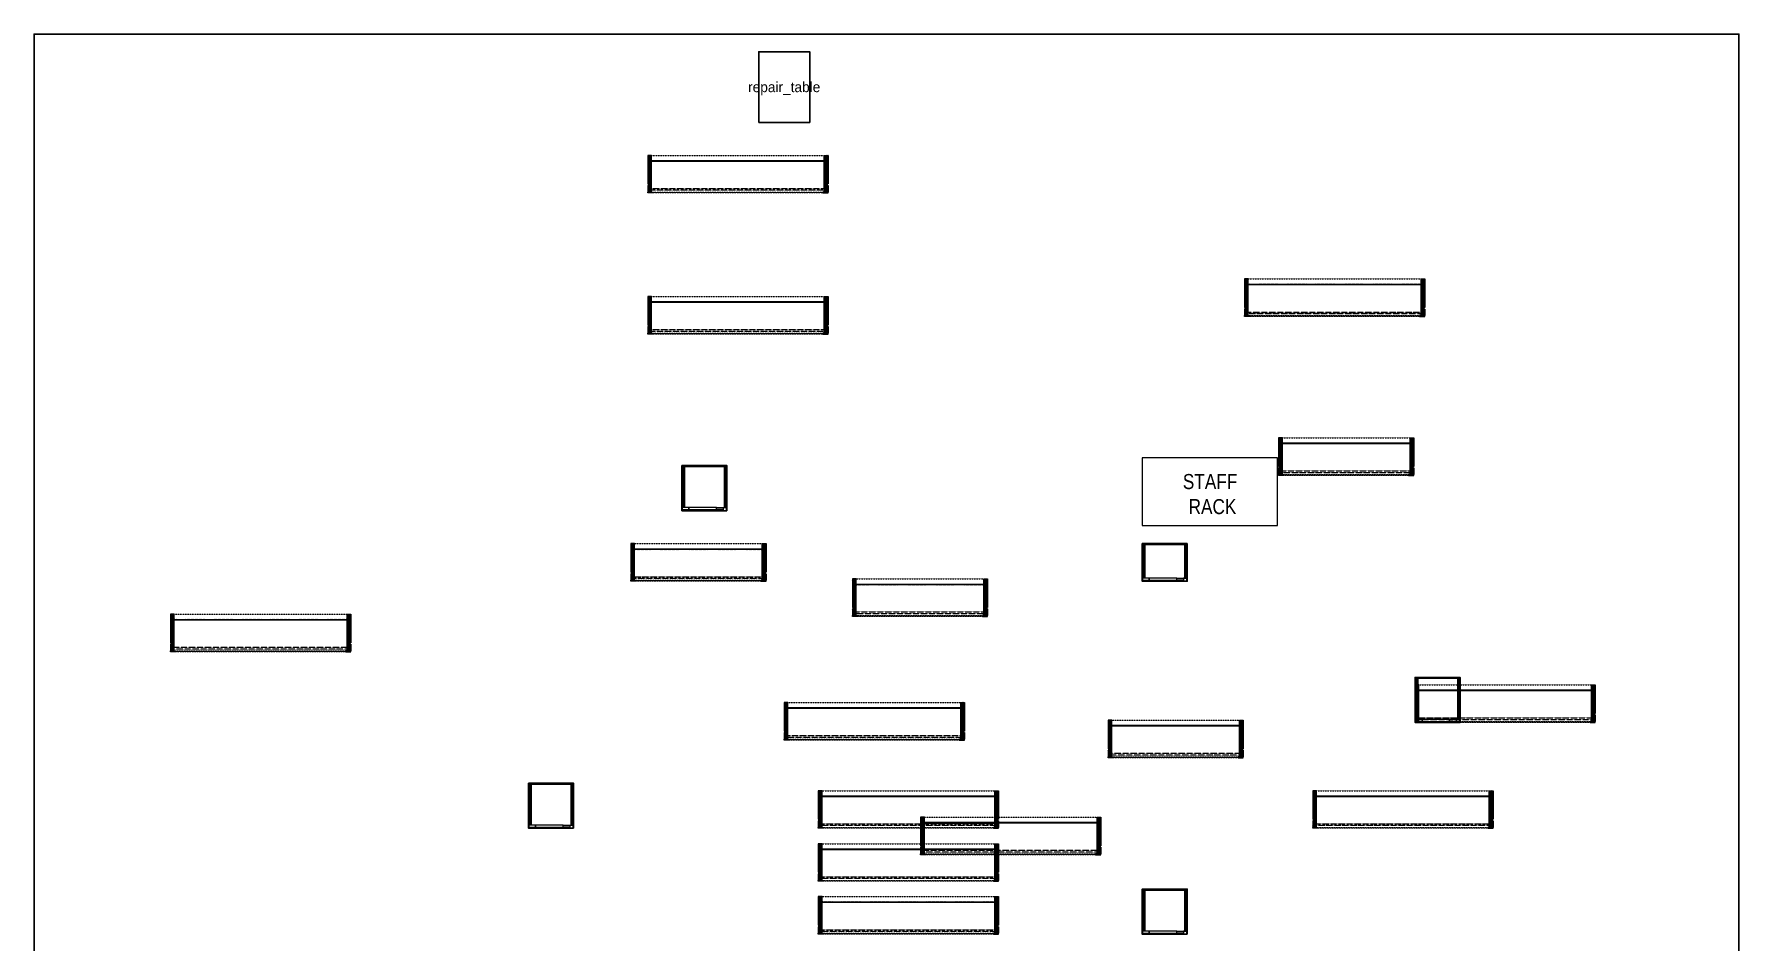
# Model space of a CAD drawing. Header units: metres. Extents: x 0 to 11348, y 0 to 11743.
# Drawn here: x 0 to 11348, y 5703 to 11743 of the extents above; entities that cross this region are included whole.
import ezdxf
from ezdxf.enums import TextEntityAlignment as Align

# ---------------------------------------------------------------- set-up
doc = ezdxf.new("R2010")
doc.units = ezdxf.units.M
doc.linetypes.add('a_p6_plan_L18$0$HIDDEN', pattern=[0.375, 0.25, -0.125])
doc.linetypes.add('ACAD_ISO03W100', pattern=[30, 12, -18])
for name, color, linetype in [('FixtureLabels', 2, 'Continuous'), ('Fixtures', 3, 'Continuous'), ('FloorPlan', 1, 'Continuous')]:
    doc.layers.add(name, color=color, linetype=linetype)
for name, color, linetype, lineweight in [('I-LK FF&E', 1, 'Continuous', 9), ('I-LK TEXT', 31, 'Continuous', 5), ('LN-ELEVATION-1', 81, 'Continuous', 13), ('LN-ELEVATION-2', 103, 'Continuous', 20), ('LN-ELEVATION-3', 125, 'a_p6_plan_L18$0$HIDDEN', 18), ('LN-ELEVATION-4', 145, 'Continuous', 13), ('LN-HATCH', 251, 'Continuous', 0)]:
    doc.layers.add(name, color=color, linetype=linetype, lineweight=lineweight)
doc.styles.add('LK TXT', font='Arial Narrow.ttf')
pattern_1 = [(45, (4208834.247, 1706614.74), (-4.4901280605, 4.4901280605), [])]
pattern_2 = [(45, (4209134.247, 1706614.74), (-4.4901280605, 4.4901280605), [])]

# ---------------------------------------------------------------- blocks, each defined once
blk = doc.blocks.new('jj 1200')
at = {"layer": 'LN-HATCH', "ltscale": 0.5}
h = blk.add_hatch(dxfattribs=at)
h.set_pattern_fill('ANSI31', color=256, scale=2)
h.set_pattern_definition([(45, (4097187.331, 1708800.267), (-4.4901280605, 4.4901280605), [])])
h.paths.add_polyline_path([(792, 220), (792, 30), (786, 30), (786, 20), (792, 20), (792, -24), (767, -24), (767, 220)])
h.paths.add_polyline_path([(-383, 180), (767, 180), (767, 186), (-383, 186)])
h.paths.add_polyline_path([(757, -24), (757, -30), (792, -30), (792, -24)])
h.paths.add_polyline_path([(-408, 220), (-408, 30), (-402, 30), (-402, 20), (-408, 20), (-408, -24), (-383, -24), (-383, 220)])
h.paths.add_polyline_path([(-373, -24), (-373, -30), (-408, -30), (-408, -24)])
at = {"layer": 'LN-ELEVATION-1', "ltscale": 0.5}
for points in [[(-408, 220), (-408, 30), (-402, 30), (-402, 20), (-408, 20), (-408, -24), (-383, -24), (-383, 220)], [(-383, 180), (767, 180), (767, 186), (-383, 186)], [(792, 220), (792, 30), (786, 30), (786, 20), (792, 20), (792, -24), (767, -24), (767, 220)], [(-373, -24), (-373, -30), (-408, -30), (-408, -24)], [(757, -24), (757, -30), (792, -30), (792, -24)]]:
    blk.add_lwpolyline(points, close=True, dxfattribs=at)
at = {"layer": 'LN-ELEVATION-3', "ltscale": 0.5}
for p, q in [((767, 220), (-383, 220)), ((757, -24), (-373, -24)), ((-373, -30), (757, -30))]:
    blk.add_line(p, q, dxfattribs=at)
at = {"layer": 'LN-ELEVATION-4', "linetype": 'ACAD_ISO03W100', "ltscale": 0.05}
blk.add_lwpolyline([(767, 0), (-383, 0), (-383, -12), (767, -12)], close=True, dxfattribs=at)
blk = doc.blocks.new('JJ_FIXTURE_LARGE_1')
at = {"layer": 'I-LK FF&E', "xscale": -1}
blk.add_blockref('JJ 1200', (792, 30), dxfattribs=at)
blk = doc.blocks.new('mirror unit see thru')
at = {"layer": 'LN-HATCH', "ltscale": 0.5}
h = blk.add_hatch(dxfattribs=at)
h.set_pattern_fill('ANSI31', color=256, scale=2)
h.set_pattern_definition([(45, (4060070.797, 1708569.446), (-4.4901280605, 4.4901280605), [])])
h.paths.add_polyline_path([(-150, 0), (-132, 0), (-132, -279), (-150, -279)])
h.paths.add_polyline_path([(-132, -6), (132, -6), (132, 0), (-132, 0)])
h.paths.add_polyline_path([(150, 0), (132, 0), (132, -279), (150, -279)])
at = {"layer": 'Defpoints'}
blk.add_lwpolyline([(150, -300), (-150, -300), (-150, 0), (150, 0)], close=True, dxfattribs=at)
at = {"layer": 'LN-ELEVATION-1'}
for points in [[(-150, 0), (-132, 0), (-132, -279), (-150, -279)], [(-132, -6), (132, -6), (132, 0), (-132, 0)], [(150, 0), (132, 0), (132, -279), (150, -279)], [(-103, -293), (-103, -279), (-148, -279), (-148, -300), (-139, -300), (-139, -298.5), (-146.5, -298.5), (-146.5, -293)], [(80, -293), (80, -279), (125, -279), (125, -300), (116, -300), (116, -298.5), (123.5, -298.5), (123.5, -293)], [(142, -300), (142, -298.5), (146.5, -298.5), (146.5, -280.5), (125, -280.5), (125, -279), (148, -279), (148, -300)]]:
    blk.add_lwpolyline(points, close=True, dxfattribs=at)
at = {"layer": 'LN-ELEVATION-2', "color": 4, "lineweight": 0}
blk.add_lwpolyline([(-146.5, -293), (123.5, -293), (123.5, -298.5), (-146.5, -298.5)], close=True, dxfattribs=at)
at = {"layer": 'LN-ELEVATION-2'}
blk.add_lwpolyline([(-103, -293), (80, -293), (80, -279), (-103, -279)], close=True, dxfattribs=at)
at = {"layer": 'LN-ELEVATION-4', "ltscale": 0.5}
blk.add_line((116, -300), (-139, -300), dxfattribs=at)
blk = doc.blocks.new('MIRROR_1')
at = {"layer": 'I-LK FF&E'}
blk.add_blockref('MIRROR UNIT SEE THRU', (150, 300), dxfattribs=at)
blk = doc.blocks.new('jj 900')
at = {"layer": 'LN-HATCH', "ltscale": 0.5}
h = blk.add_hatch(dxfattribs=at)
h.set_pattern_fill('ANSI31', color=256, scale=50)
h.set_pattern_definition([(45, (0, 0), (-4.419417, 4.419417), [])])
h.paths.add_polyline_path([(-912, 0), (-912, -190), (-906, -190), (-906, -200), (-912, -200), (-912, -244), (-887, -244), (-887, 0)])
h = blk.add_hatch(dxfattribs=at)
h.set_pattern_fill('ANSI31', color=256, scale=2)
h.set_pattern_definition(pattern_1)
h.paths.add_polyline_path([(-12, 0), (-12, -190), (-18, -190), (-18, -200), (-12, -200), (-12, -244), (-37, -244), (-37, 0)])
h = blk.add_hatch(dxfattribs=at)
h.set_pattern_fill('ANSI31', color=256, scale=2)
h.set_pattern_definition(pattern_2)
h.paths.add_polyline_path([(-37, -40), (-887, -40), (-887, -34), (-37, -34)])
h = blk.add_hatch(dxfattribs=at)
h.set_pattern_fill('ANSI31', color=256, scale=2)
h.set_pattern_definition(pattern_2)
h.paths.add_polyline_path([(-877, -244), (-877, -250), (-912, -250), (-912, -244)])
h = blk.add_hatch(dxfattribs=at)
h.set_pattern_fill('ANSI31', color=256, scale=2)
h.set_pattern_definition(pattern_1)
h.paths.add_polyline_path([(-47, -244), (-47, -250), (-12, -250), (-12, -244)])
at = {"layer": 'LN-ELEVATION-1', "ltscale": 0.5}
for points in [[(-912, 0), (-912, -190), (-906, -190), (-906, -200), (-912, -200), (-912, -244), (-887, -244), (-887, 0)], [(-12, 0), (-12, -190), (-18, -190), (-18, -200), (-12, -200), (-12, -244), (-37, -244), (-37, 0)], [(-37, -40), (-887, -40), (-887, -34), (-37, -34)], [(-877, -244), (-877, -250), (-912, -250), (-912, -244)], [(-47, -244), (-47, -250), (-12, -250), (-12, -244)]]:
    blk.add_lwpolyline(points, close=True, dxfattribs=at)
at = {"layer": 'LN-ELEVATION-3', "ltscale": 0.5}
for p, q in [((-887, 0), (-37, 0)), ((-877, -244), (-47, -244)), ((-47, -250), (-877, -250))]:
    blk.add_line(p, q, dxfattribs=at)
at = {"layer": 'LN-ELEVATION-4', "linetype": 'ACAD_ISO03W100', "ltscale": 0.05}
blk.add_lwpolyline([(-887, -220), (-37, -220), (-37, -232), (-887, -232)], close=True, dxfattribs=at)
blk = doc.blocks.new('JJ_FIXTURE_MEDIUM_1')
at = {"layer": 'I-LK FF&E'}
blk.add_blockref('JJ 900', (912, 250), dxfattribs=at)
blk = doc.blocks.new('MIRROR_2')
at = {"layer": 'I-LK FF&E'}
blk.add_blockref('MIRROR UNIT SEE THRU', (150, 300), dxfattribs=at)
blk = doc.blocks.new('JJ_FIXTURE_LARGE_4')
at = {"layer": 'I-LK FF&E', "xscale": -1}
blk.add_blockref('JJ 1200', (792, 30), dxfattribs=at)
blk = doc.blocks.new('JJ_FIXTURE_LARGE_5')
at = {"layer": 'I-LK FF&E', "xscale": -1}
blk.add_blockref('JJ 1200', (792, 30), dxfattribs=at)
blk = doc.blocks.new('JJ_FIXTURE_LARGE_6')
at = {"layer": 'I-LK FF&E', "xscale": -1}
blk.add_blockref('JJ 1200', (792, 30), dxfattribs=at)
blk = doc.blocks.new('JJ_FIXTURE_LARGE_7')
at = {"layer": 'I-LK FF&E', "xscale": -1}
blk.add_blockref('JJ 1200', (792, 30), dxfattribs=at)
blk = doc.blocks.new('JJ_FIXTURE_LARGE_8')
at = {"layer": 'I-LK FF&E', "xscale": -1}
blk.add_blockref('JJ 1200', (792, 30), dxfattribs=at)
blk = doc.blocks.new('JJ_FIXTURE_LARGE_9')
at = {"layer": 'I-LK FF&E', "xscale": -1}
blk.add_blockref('JJ 1200', (792, 30), dxfattribs=at)
blk = doc.blocks.new('JJ_FIXTURE_LARGE_10')
at = {"layer": 'I-LK FF&E', "xscale": -1}
blk.add_blockref('JJ 1200', (792, 30), dxfattribs=at)
blk = doc.blocks.new('JJ_FIXTURE_MEDIUM_3')
at = {"layer": 'I-LK FF&E'}
blk.add_blockref('JJ 900', (912, 250), dxfattribs=at)
blk = doc.blocks.new('MIRROR_5')
at = {"layer": 'I-LK FF&E'}
blk.add_blockref('MIRROR UNIT SEE THRU', (150, 300), dxfattribs=at)
blk = doc.blocks.new('JJ_FIXTURE_MEDIUM_4')
at = {"layer": 'I-LK FF&E'}
blk.add_blockref('JJ 900', (912, 250), dxfattribs=at)
blk = doc.blocks.new('mirror unit')
at = {"layer": 'LN-HATCH', "ltscale": 0.5}
h = blk.add_hatch(dxfattribs=at)
h.set_pattern_fill('ANSI31', color=256, scale=2)
h.set_pattern_definition([(45, (4060433.7416, 1708720.787), (-4.4901280605, 4.4901280605), [])])
h.paths.add_polyline_path([(213, 101), (231, 101), (231, -128), (213, -128)])
h.paths.add_polyline_path([(231, 95), (495, 95), (495, 101), (231, 101)])
h.paths.add_polyline_path([(513, 101), (495, 101), (495, -128), (513, -128)])
at = {"layer": 'Defpoints'}
blk.add_lwpolyline([(513, 101), (213, 101), (213, -149), (513, -149)], close=True, dxfattribs=at)
at = {"layer": 'LN-ELEVATION-1'}
for points in [[(213, 101), (231, 101), (231, -128), (213, -128)], [(231, 95), (495, 95), (495, 101), (231, 101)], [(513, 101), (495, 101), (495, -128), (513, -128)], [(260, -142), (260, -128), (215, -128), (215, -149), (224, -149), (224, -147), (216, -147), (216, -142)], [(443, -142), (443, -128), (488, -128), (488, -149), (479, -149), (479, -147), (486, -147), (486, -142)], [(505, -149), (505, -147), (509, -147), (509, -129), (488, -129), (488, -128), (511, -128), (511, -149)]]:
    blk.add_lwpolyline(points, close=True, dxfattribs=at)
at = {"layer": 'LN-ELEVATION-2', "color": 4, "lineweight": 0}
blk.add_lwpolyline([(216, -142), (486, -142), (486, -147), (216, -147)], close=True, dxfattribs=at)
at = {"layer": 'LN-ELEVATION-2'}
blk.add_lwpolyline([(260, -142), (443, -142), (443, -128), (260, -128)], close=True, dxfattribs=at)
at = {"layer": 'LN-ELEVATION-4', "ltscale": 0.5}
blk.add_line((479, -149), (224, -149), dxfattribs=at)
blk = doc.blocks.new('MIRROR_DIFFERENT_1')
at = {"layer": 'I-LK FF&E'}
blk.add_blockref('MIRROR UNIT', (-213, 149), dxfattribs=at)
blk = doc.blocks.new('STAFF_RACK_2')
at = {"layer": 'I-LK FF&E'}
blk.add_lwpolyline([(900, 468), (0, 468), (0, 18), (900, 18)], close=True, dxfattribs=at)
at = {"layer": 'I-LK TEXT', "color": 0, "linetype": 'Continuous', "ltscale": 3, "insert": (-98, 361), "char_height": 100, "attachment_point": 1, "style": 'LK TXT'}
blk.add_mtext_dynamic_manual_height_columns('\\pxqc;STAFF\\P RACK', width=1099.49, gutter_width=1, heights=[0], dxfattribs=at)
blk = doc.blocks.new('JJ_FIXTURE_LARGE_14')
at = {"layer": 'I-LK FF&E', "xscale": -1}
blk.add_blockref('JJ 1200', (792, 30), dxfattribs=at)
blk = doc.blocks.new('JJ_FIXTURE_LARGE_15')
at = {"layer": 'I-LK FF&E', "xscale": -1}
blk.add_blockref('JJ 1200', (792, 30), dxfattribs=at)
blk = doc.blocks.new('MIRROR_6')
at = {"layer": 'I-LK FF&E'}
blk.add_blockref('MIRROR UNIT SEE THRU', (150, 300), dxfattribs=at)
blk = doc.blocks.new('JJ_FIXTURE_MEDIUM_5')
at = {"layer": 'I-LK FF&E'}
blk.add_blockref('JJ 900', (912, 250), dxfattribs=at)
blk = doc.blocks.new('JJ_FIXTURE_LARGE_16')
at = {"layer": 'I-LK FF&E', "xscale": -1}
blk.add_blockref('JJ 1200', (792, 30), dxfattribs=at)

msp = doc.modelspace()

# ---------------------------------------------------------------- linework, layer by layer
at = {"layer": 'Fixtures'}
msp.add_lwpolyline([(4823, 11156), (5163, 11156), (5163, 11626), (4823, 11626)], close=True, dxfattribs=at)
at = {"layer": 'FloorPlan'}
msp.add_lwpolyline([(0, 0), (11348, 0), (11348, 11743), (0, 11743), (0, 0)], close=True, dxfattribs=at)

# ---------------------------------------------------------------- block references
for name, p in [('JJ_FIXTURE_LARGE_5', (4085, 10686)), ('JJ_FIXTURE_LARGE_16', (8057, 9864)), ('JJ_FIXTURE_LARGE_4', (4085, 9747)), ('JJ_FIXTURE_MEDIUM_5', (8284, 8807)), ('MIRROR_2', (4312, 8572)), ('STAFF_RACK_2', (7376, 8455)), ('JJ_FIXTURE_MEDIUM_1', (3972, 8103)), ('MIRROR_DIFFERENT_1', (7376, 8103)), ('JJ_FIXTURE_MEDIUM_3', (5447, 7868)), ('JJ_FIXTURE_LARGE_1', (908, 7633)), ('MIRROR_6', (9192, 7163)), ('JJ_FIXTURE_LARGE_15', (9192, 7163)), ('JJ_FIXTURE_LARGE_10', (4993, 7046)), ('JJ_FIXTURE_MEDIUM_4', (7149, 6928)), ('MIRROR_1', (3291, 6459)), ('JJ_FIXTURE_LARGE_8', (5220, 6459)), ('JJ_FIXTURE_LARGE_14', (8511, 6459)), ('JJ_FIXTURE_LARGE_9', (5901, 6283)), ('JJ_FIXTURE_LARGE_7', (5220, 6106)), ('MIRROR_5', (7376, 5754)), ('JJ_FIXTURE_LARGE_6', (5220, 5754))]:
    msp.add_blockref(name, p)

# ---------------------------------------------------------------- texts
at = {"layer": 'FixtureLabels'}
msp.add_text('repair_table', height=68.09, dxfattribs=at).set_placement((4993, 11391), align=Align.MIDDLE_CENTER)

doc.saveas('drawing.dxf')
